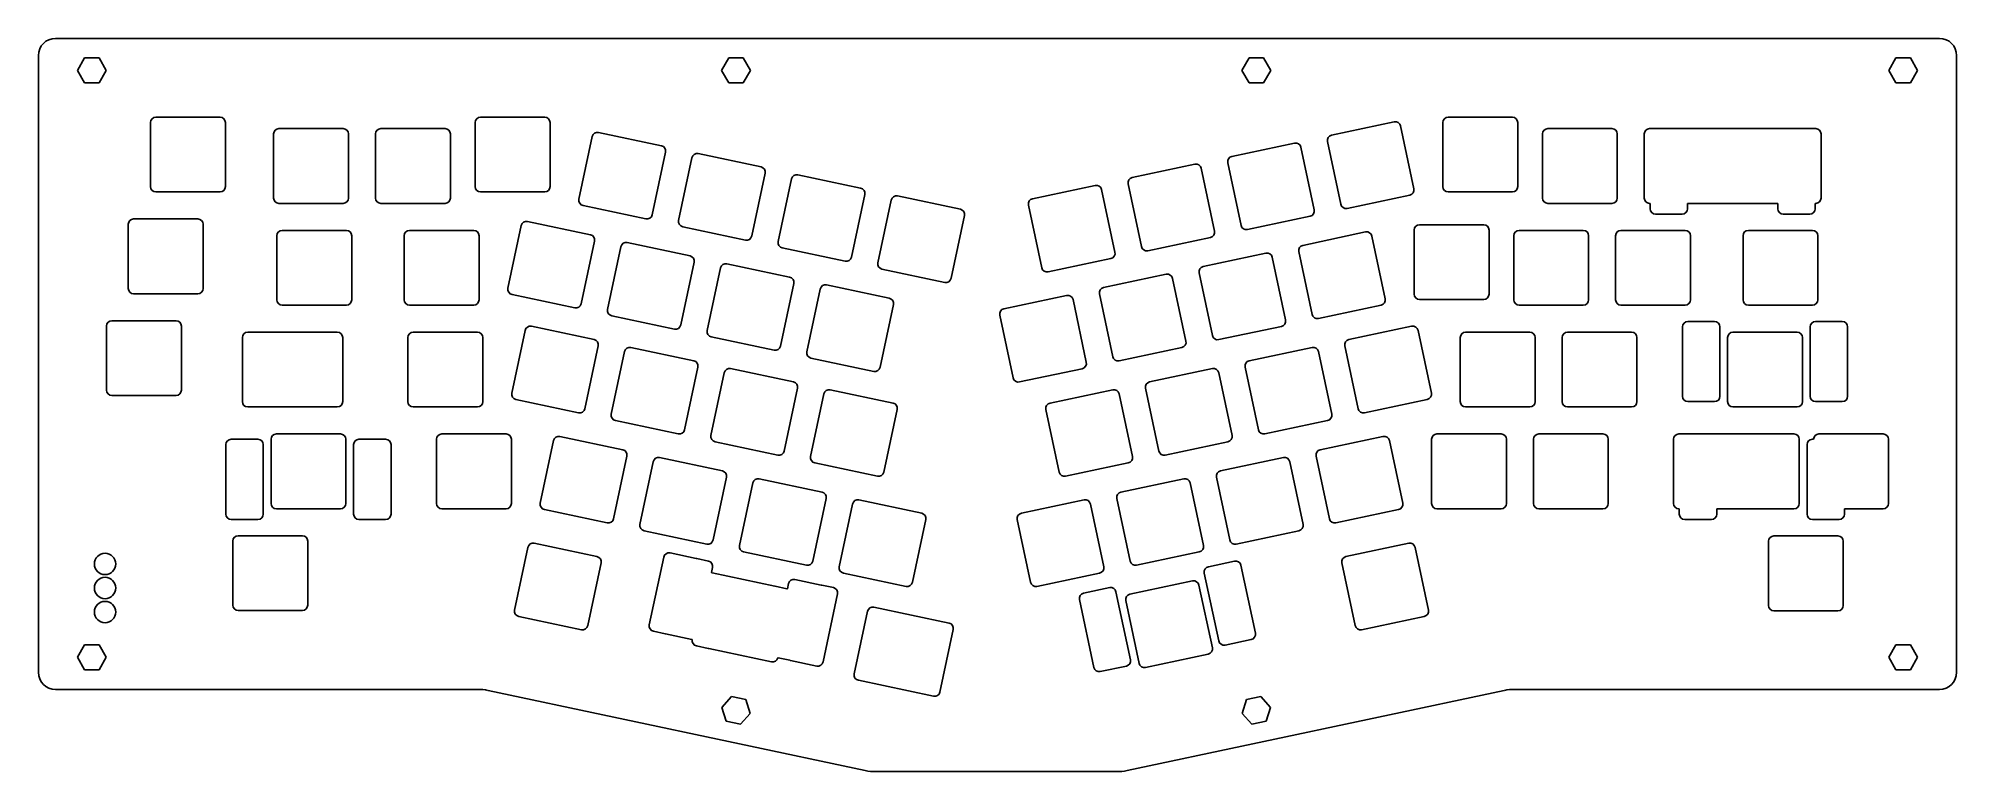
# Model space of a CAD drawing. Header units: millimetres. Extents: x -179 to 179, y -69 to 69.
import ezdxf

# ---------------------------------------------------------------- set-up
doc = ezdxf.new("R2010")
doc.units = ezdxf.units.MM
doc.layers.add('CUTOUTS', color=1, linetype='CONTINUOUS')
doc.layers.add('PERIMETER', color=5, linetype='CONTINUOUS')

msp = doc.modelspace()

# ---------------------------------------------------------------- linework, layer by layer
at = {"layer": 'CUTOUTS'}
for p, q in [((-172.08, 62.62), (-170.73, 64.97)), ((-170.73, 64.97), (-168.01, 64.97)), ((-168.01, 64.97), (-166.66, 62.62)), ((-51.61, 62.62), (-50.26, 64.97)), ((-50.26, 64.97), (-47.54, 64.97)), ((-47.54, 64.97), (-46.19, 62.62)), ((45.69, 62.62), (47.05, 64.97)), ((47.05, 64.97), (49.76, 64.97)), ((49.76, 64.97), (51.12, 62.62)), ((166.66, 62.62), (168.01, 64.97)), ((168.01, 64.97), (170.73, 64.97)), ((170.73, 64.97), (172.08, 62.62)), ((-170.73, 60.27), (-172.08, 62.62)), ((-166.66, 62.62), (-168.01, 60.27)), ((-50.26, 60.27), (-51.61, 62.62)), ((-46.19, 62.62), (-47.54, 60.27)), ((47.05, 60.27), (45.69, 62.62)), ((51.12, 62.62), (49.76, 60.27)), ((168.01, 60.27), (166.66, 62.62)), ((172.08, 62.62), (170.73, 60.27)), ((-168.01, 60.27), (-170.73, 60.27)), ((-47.54, 60.27), (-50.26, 60.27)), ((49.76, 60.27), (47.05, 60.27)), ((170.73, 60.27), (168.01, 60.27)), ((-157.39, 53.87), (-145.39, 53.87)), ((-96.68, 53.87), (-84.68, 53.87)), ((84.28, 53.87), (96.28, 53.87)), ((-158.39, 40.87), (-158.39, 52.87)), ((-144.39, 52.87), (-144.39, 40.87)), ((-135.37, 38.73), (-135.37, 50.73)), ((-134.37, 51.73), (-122.37, 51.73)), ((-121.37, 50.73), (-121.37, 38.73)), ((-116.32, 38.73), (-116.32, 50.73)), ((-115.32, 51.73), (-103.32, 51.73)), ((-102.32, 50.73), (-102.32, 38.73)), ((-97.68, 40.87), (-97.68, 52.87)), ((-83.68, 52.87), (-83.68, 40.87)), ((-78.27, 38.5), (-75.78, 50.24)), ((-74.59, 51.01), (-62.86, 48.51)), ((62.46, 50.49), (74.19, 52.99)), ((75.38, 52.22), (77.88, 40.48)), ((83.28, 40.87), (83.28, 52.87)), ((97.28, 52.87), (97.28, 40.87)), ((101.91, 38.73), (101.91, 50.73)), ((102.91, 51.73), (114.91, 51.73)), ((115.91, 50.73), (115.91, 38.73)), ((120.96, 38.73), (120.96, 50.73)), ((121.96, 51.73), (153.01, 51.73)), ((154.01, 50.73), (154.01, 38.73)), ((-62.08, 47.33), (-64.58, 35.59)), ((-55.96, 47.05), (-44.22, 44.55)), ((43.82, 46.53), (55.56, 49.03)), ((56.75, 48.26), (59.24, 36.52)), ((64.18, 37.57), (61.69, 49.31)), ((-59.64, 34.54), (-57.15, 46.28)), ((-43.45, 43.37), (-45.95, 31.63)), ((-37.33, 43.09), (-25.59, 40.59)), ((25.19, 42.57), (36.93, 45.07)), ((38.11, 44.3), (40.61, 32.56)), ((45.55, 33.61), (43.05, 45.35)), ((-145.39, 39.87), (-157.39, 39.87)), ((-84.68, 39.87), (-96.68, 39.87)), ((-41.01, 30.58), (-38.51, 42.32)), ((6.56, 38.61), (18.29, 41.11)), ((19.48, 40.34), (21.97, 28.6)), ((26.91, 29.65), (24.42, 41.39)), ((96.28, 39.87), (84.28, 39.87)), ((-122.37, 37.73), (-134.37, 37.73)), ((-103.32, 37.73), (-115.32, 37.73)), ((-65.77, 34.82), (-77.5, 37.32)), ((-24.82, 39.41), (-27.31, 27.67)), ((-22.37, 26.62), (-19.88, 38.36)), ((-18.69, 39.13), (-6.95, 36.63)), ((8.28, 25.69), (5.78, 37.43)), ((77.1, 39.3), (65.37, 36.8)), ((114.91, 37.73), (102.91, 37.73)), ((122.05, 37.73), (121.96, 37.73)), ((122.05, 36.73), (122.05, 37.73)), ((145.92, 37.73), (129.05, 37.73)), ((129.05, 37.73), (129.05, 36.73)), ((145.92, 36.73), (145.92, 37.73)), ((153.01, 37.73), (152.92, 37.73)), ((152.92, 37.73), (152.92, 36.73)), ((-162.55, 21.82), (-162.55, 33.82)), ((-161.55, 34.82), (-149.55, 34.82)), ((-148.55, 33.82), (-148.55, 21.82)), ((-133.77, 32.68), (-121.77, 32.68)), ((-109.96, 32.68), (-97.96, 32.68)), ((-91.55, 21.85), (-89.06, 33.59)), ((-87.87, 34.36), (-76.14, 31.86)), ((-47.13, 30.86), (-58.87, 33.35)), ((-6.18, 35.45), (-8.68, 23.71)), ((58.47, 35.33), (46.73, 32.84)), ((57.1, 29.88), (68.83, 32.38)), ((77.92, 20.74), (77.92, 32.74)), ((78.92, 33.74), (90.92, 33.74)), ((91.92, 32.74), (91.92, 20.74)), ((97.55, 32.68), (109.55, 32.68)), ((116.6, 32.68), (128.6, 32.68)), ((128.05, 35.73), (123.05, 35.73)), ((140.42, 32.68), (152.42, 32.68)), ((151.92, 35.73), (146.92, 35.73)), ((-134.77, 19.68), (-134.77, 31.68)), ((-120.77, 31.68), (-120.77, 19.68)), ((-110.96, 19.68), (-110.96, 31.68)), ((-96.96, 31.68), (-96.96, 19.68)), ((-75.36, 30.68), (-77.86, 18.94)), ((-72.92, 17.89), (-70.43, 29.63)), ((-69.24, 30.4), (-57.5, 27.9)), ((-28.5, 26.9), (-40.24, 29.39)), ((39.84, 31.37), (28.1, 28.88)), ((70.02, 31.61), (72.52, 19.87)), ((96.55, 19.68), (96.55, 31.68)), ((110.55, 31.68), (110.55, 19.68)), ((115.6, 19.68), (115.6, 31.68)), ((129.6, 31.68), (129.6, 19.68)), ((139.42, 19.68), (139.42, 31.68)), ((153.42, 31.68), (153.42, 19.68)), ((-56.73, 26.72), (-59.23, 14.98)), ((-54.29, 13.93), (-51.79, 25.67)), ((-50.61, 26.44), (-38.87, 23.94)), ((-9.86, 22.94), (-21.6, 25.43)), ((21.2, 27.41), (9.47, 24.92)), ((38.46, 25.92), (50.2, 28.42)), ((51.39, 27.65), (53.88, 15.91)), ((58.82, 16.96), (56.33, 28.7)), ((-38.1, 22.76), (-40.59, 11.02)), ((-35.65, 9.97), (-33.16, 21.71)), ((-31.97, 22.48), (-20.23, 19.98)), ((19.83, 21.96), (31.57, 24.46)), ((32.75, 23.69), (35.25, 11.95)), ((40.19, 13), (37.69, 24.74)), ((-149.55, 20.82), (-161.55, 20.82)), ((-121.77, 18.68), (-133.77, 18.68)), ((-97.96, 18.68), (-109.96, 18.68)), ((-79.05, 18.17), (-90.78, 20.67)), ((-19.46, 18.8), (-21.96, 7.06)), ((1.2, 18), (12.93, 20.5)), ((14.12, 19.73), (16.61, 7.99)), ((21.55, 9.04), (19.06, 20.78)), ((71.74, 18.69), (60.01, 16.19)), ((90.92, 19.74), (78.92, 19.74)), ((109.55, 18.68), (97.55, 18.68)), ((128.6, 18.68), (116.6, 18.68)), ((152.42, 18.68), (140.42, 18.68)), ((-166.62, 2.77), (-166.62, 14.77)), ((-165.62, 15.77), (-153.62, 15.77)), ((-152.62, 14.77), (-152.62, 2.77)), ((-87.17, 14.73), (-75.44, 12.23)), ((-60.41, 14.21), (-72.15, 16.7)), ((2.92, 5.08), (0.42, 16.82)), ((53.11, 14.72), (41.37, 12.23)), ((65.72, 12.23), (77.45, 14.73)), ((128.1, 1.63), (128.1, 14.63)), ((129.1, 15.63), (134.1, 15.63)), ((135.1, 14.63), (135.1, 1.63)), ((151.98, 1.63), (151.98, 14.63)), ((152.98, 15.63), (157.98, 15.63)), ((158.98, 14.63), (158.98, 1.63)), ((-141.22, 0.63), (-141.22, 12.63)), ((-140.22, 13.63), (-123.46, 13.63)), ((-122.46, 12.63), (-122.46, 0.63)), ((-110.26, 0.63), (-110.26, 12.63)), ((-109.26, 13.63), (-97.26, 13.63)), ((-96.26, 12.63), (-96.26, 0.63)), ((-90.85, 2.22), (-88.36, 13.96)), ((-74.66, 11.05), (-77.16, -0.69)), ((-68.54, 10.77), (-56.8, 8.27)), ((-41.78, 10.25), (-53.52, 12.74)), ((34.48, 10.76), (22.74, 8.27)), ((47.08, 8.27), (58.82, 10.77)), ((67.44, -0.69), (64.95, 11.05)), ((78.64, 13.96), (81.14, 2.22)), ((86.54, 0.63), (86.54, 12.63)), ((87.54, 13.63), (99.54, 13.63)), ((100.54, 12.63), (100.54, 0.63)), ((105.59, 0.63), (105.59, 12.63)), ((106.59, 13.63), (118.59, 13.63)), ((119.59, 12.63), (119.59, 0.63)), ((136.54, 0.63), (136.54, 12.63)), ((137.54, 13.63), (149.54, 13.63)), ((150.54, 12.63), (150.54, 0.63)), ((-72.22, -1.74), (-69.73, 10)), ((-23.14, 6.29), (-34.88, 8.78)), ((60.01, 10), (62.5, -1.74)), ((-56.03, 7.09), (-58.53, -4.65)), ((-53.59, -5.7), (-51.09, 6.04)), ((-49.91, 6.81), (-38.17, 4.31)), ((15.84, 6.8), (4.11, 4.31)), ((28.45, 4.31), (40.19, 6.81)), ((41.37, 6.04), (43.87, -5.7)), ((48.81, -4.65), (46.31, 7.09)), ((-153.62, 1.77), (-165.62, 1.77)), ((-78.35, -1.46), (-90.08, 1.04)), ((-37.4, 3.13), (-39.89, -8.61)), ((-34.95, -9.66), (-32.46, 2.08)), ((-31.27, 2.85), (-19.53, 0.35)), ((9.82, 0.35), (21.55, 2.85)), ((22.74, 2.08), (25.23, -9.66)), ((30.17, -8.61), (27.68, 3.13)), ((80.36, 1.04), (68.63, -1.46)), ((134.1, 0.63), (129.1, 0.63)), ((157.98, 0.63), (152.98, 0.63)), ((-123.46, -0.37), (-140.22, -0.37)), ((-97.26, -0.37), (-109.26, -0.37)), ((-59.71, -5.42), (-71.45, -2.93)), ((-18.76, -0.83), (-21.26, -12.57)), ((11.54, -12.57), (9.04, -0.83)), ((61.73, -2.93), (49.99, -5.42)), ((99.54, -0.37), (87.54, -0.37)), ((118.59, -0.37), (106.59, -0.37)), ((149.54, -0.37), (137.54, -0.37)), ((-143.3, -6.42), (-138.3, -6.42)), ((-135.86, -18.42), (-135.86, -6.42)), ((-134.86, -5.42), (-122.86, -5.42)), ((-121.86, -6.42), (-121.86, -18.42)), ((-119.42, -6.42), (-114.42, -6.42)), ((-104.91, -18.42), (-104.91, -6.42)), ((-103.91, -5.42), (-91.91, -5.42)), ((-90.91, -6.42), (-90.91, -18.42)), ((-85.5, -18.39), (-83.01, -6.65)), ((-81.82, -5.88), (-70.09, -8.38)), ((-41.08, -9.38), (-52.82, -6.89)), ((43.1, -6.89), (31.36, -9.38)), ((60.36, -8.38), (72.09, -5.88)), ((73.28, -6.65), (75.78, -18.39)), ((81.18, -18.42), (81.18, -6.42)), ((82.18, -5.42), (94.18, -5.42)), ((95.18, -6.42), (95.18, -18.42)), ((100.23, -18.42), (100.23, -6.42)), ((101.23, -5.42), (113.23, -5.42)), ((114.23, -6.42), (114.23, -18.42)), ((126.43, -18.42), (126.43, -6.42)), ((127.43, -5.42), (148.95, -5.42)), ((149.95, -6.42), (149.95, -18.42)), ((152.39, -6.42), (152.62, -6.42)), ((153.62, -5.42), (165.62, -5.42)), ((166.62, -6.42), (166.62, -18.42)), ((-144.3, -20.42), (-144.3, -7.42)), ((-137.3, -7.42), (-137.3, -20.42)), ((-120.42, -20.42), (-120.42, -7.42)), ((-113.42, -7.42), (-113.42, -20.42)), ((-69.31, -9.56), (-71.81, -21.3)), ((-66.87, -22.35), (-64.38, -10.61)), ((-63.19, -9.84), (-51.45, -12.34)), ((41.72, -12.34), (53.46, -9.84)), ((54.65, -10.61), (57.14, -22.35)), ((62.08, -21.3), (59.59, -9.56)), ((151.39, -20.42), (151.39, -7.42)), ((-50.68, -13.52), (-53.18, -25.26)), ((-44.56, -13.8), (-32.82, -16.3)), ((-22.44, -13.34), (-34.18, -10.85)), ((24.46, -10.85), (12.73, -13.34)), ((23.09, -16.3), (34.83, -13.8)), ((43.45, -25.26), (40.95, -13.52)), ((-48.24, -26.31), (-45.74, -14.57)), ((-32.05, -17.48), (-34.54, -29.22)), ((-25.92, -17.76), (-14.18, -20.26)), ((4.46, -20.26), (16.19, -17.76)), ((24.81, -29.22), (22.32, -17.48)), ((36.01, -14.57), (38.51, -26.31)), ((-138.3, -21.42), (-143.3, -21.42)), ((-122.86, -19.42), (-134.86, -19.42)), ((-114.42, -21.42), (-119.42, -21.42)), ((-91.91, -19.42), (-103.91, -19.42)), ((-73, -22.07), (-84.73, -19.57)), ((-29.6, -30.27), (-27.11, -18.53)), ((-13.41, -21.44), (-15.91, -33.18)), ((6.18, -33.18), (3.68, -21.44)), ((17.38, -18.53), (19.87, -30.27)), ((75, -19.57), (63.27, -22.07)), ((94.18, -19.42), (82.18, -19.42)), ((113.23, -19.42), (101.23, -19.42)), ((127.51, -19.42), (127.43, -19.42)), ((127.51, -20.42), (127.51, -19.42)), ((133.51, -21.42), (128.51, -21.42)), ((148.95, -19.42), (134.51, -19.42)), ((134.51, -19.42), (134.51, -20.42)), ((157.39, -21.42), (152.39, -21.42)), ((165.62, -19.42), (158.39, -19.42)), ((158.39, -19.42), (158.39, -20.42)), ((-142, -24.47), (-130, -24.47)), ((-54.36, -26.03), (-66.1, -23.54)), ((56.37, -23.54), (44.63, -26.03)), ((145.18, -24.51), (157.18, -24.51)), ((-143, -37.47), (-143, -25.47)), ((-129, -25.47), (-129, -37.47)), ((-90.31, -38.38), (-87.82, -26.64)), ((-86.63, -25.87), (-74.9, -28.37)), ((-65.12, -41.17), (-62.41, -28.46)), ((-61.23, -27.69), (-56.34, -28.73)), ((-35.73, -29.99), (-47.47, -27.5)), ((37.74, -27.5), (26, -29.99)), ((65.17, -28.37), (76.9, -25.87)), ((78.09, -26.64), (80.59, -38.38)), ((144.18, -37.51), (144.18, -25.51)), ((158.18, -25.51), (158.18, -37.51)), ((-74.12, -29.55), (-76.62, -41.29)), ((-56.22, -28.76), (-54.05, -29.22)), ((-53.28, -30.41), (-53.49, -31.38)), ((-53.39, -31.4), (-41.66, -33.89)), ((-17.09, -33.95), (-28.83, -31.46)), ((19.1, -31.46), (7.37, -33.95)), ((41.37, -44.16), (38.67, -31.45)), ((39.44, -30.26), (44.33, -29.22)), ((45.52, -29.99), (48.22, -42.71)), ((66.89, -41.29), (64.4, -29.55)), ((-41.56, -33.92), (-39.37, -34.39)), ((-39.27, -34.41), (-39.06, -33.42)), ((-37.87, -32.65), (-32.98, -33.69)), ((-32.87, -33.72), (-30.7, -34.18)), ((-29.93, -35.37), (-32.63, -48.09)), ((16.09, -35.22), (20.98, -34.18)), ((22.16, -34.95), (24.87, -47.67)), ((24.76, -35.43), (36.49, -32.93)), ((37.68, -33.7), (40.18, -45.44)), ((-130, -38.47), (-142, -38.47)), ((-26.79, -50.34), (-24.3, -38.61)), ((-23.11, -37.84), (-9.05, -40.83)), ((18.02, -49.13), (15.32, -36.41)), ((26.48, -48.35), (23.99, -36.61)), ((157.18, -38.51), (145.18, -38.51)), ((-77.81, -42.06), (-89.54, -39.56)), ((-62.17, -42.82), (-64.35, -42.36)), ((-57.17, -43.89), (-62.06, -42.85)), ((-8.27, -42.01), (-10.77, -53.75)), ((79.81, -39.56), (68.08, -42.06)), ((-172.08, -47.22), (-170.73, -44.87)), ((-170.73, -44.87), (-168.01, -44.87)), ((-168.01, -44.87), (-166.66, -47.22)), ((-54.11, -45.56), (-56.31, -45.09)), ((-42.28, -48.08), (-54.01, -45.58)), ((39.4, -46.62), (27.67, -49.12)), ((47.45, -43.89), (42.56, -44.93)), ((166.66, -47.22), (168.01, -44.87)), ((168.01, -44.87), (170.73, -44.87)), ((170.73, -44.87), (172.08, -47.22)), ((-170.73, -49.57), (-172.08, -47.22)), ((-168.01, -49.57), (-170.73, -49.57)), ((-166.66, -47.22), (-168.01, -49.57)), ((-41.09, -47.3), (-41.09, -47.31)), ((-38.82, -47.78), (-40.99, -47.32)), ((-33.81, -48.86), (-38.71, -47.82)), ((24.1, -48.86), (19.21, -49.9)), ((168.01, -49.57), (166.66, -47.22)), ((170.73, -49.57), (168.01, -49.57)), ((172.08, -47.22), (170.73, -49.57)), ((-11.96, -54.52), (-26.02, -51.53)), ((-51.56, -56.59), (-49.74, -54.57)), ((-50.72, -59.17), (-51.56, -56.59)), ((-49.74, -54.57), (-47.09, -55.13)), ((-47.09, -55.13), (-46.25, -57.71)), ((45.75, -57.71), (46.59, -55.13)), ((46.59, -55.13), (49.24, -54.57)), ((49.24, -54.57), (51.06, -56.59)), ((51.06, -56.59), (50.22, -59.17)), ((-48.06, -59.73), (-50.72, -59.17)), ((-46.25, -57.71), (-48.06, -59.73)), ((47.56, -59.73), (45.75, -57.71)), ((50.22, -59.17), (47.56, -59.73))]:
    msp.add_line(p, q, dxfattribs=at)
for centre in [(-166.9, -29.75), (-166.9, -34.25), (-166.9, -38.75)]:
    msp.add_circle(centre, 2, dxfattribs=at)
for centre, start, end in [((-123.46, 12.63), 0, 90), ((-123.46, 0.63), -90, 0)]:
    msp.add_arc(centre, 1, start, end, dxfattribs=at)
for points in [[(-158.39, 52.87), (-158.39, 53.43), (-157.94, 53.87), (-157.39, 53.87)], [(-145.39, 53.87), (-144.84, 53.87), (-144.39, 53.43), (-144.39, 52.87)], [(-97.68, 52.87), (-97.68, 53.43), (-97.23, 53.87), (-96.68, 53.87)], [(-84.68, 53.87), (-84.13, 53.87), (-83.68, 53.43), (-83.68, 52.87)], [(83.28, 52.87), (83.28, 53.43), (83.73, 53.87), (84.28, 53.87)], [(96.28, 53.87), (96.83, 53.87), (97.28, 53.43), (97.28, 52.87)], [(-135.37, 50.73), (-135.37, 51.29), (-134.92, 51.73), (-134.37, 51.73)], [(-122.37, 51.73), (-121.82, 51.73), (-121.37, 51.29), (-121.37, 50.73)], [(-116.32, 50.73), (-116.32, 51.29), (-115.87, 51.73), (-115.32, 51.73)], [(-103.32, 51.73), (-102.77, 51.73), (-102.32, 51.29), (-102.32, 50.73)], [(-75.78, 50.24), (-75.66, 50.78), (-75.13, 51.12), (-74.59, 51.01)], [(61.69, 49.31), (61.57, 49.85), (61.92, 50.38), (62.46, 50.49)], [(74.19, 52.99), (74.73, 53.1), (75.27, 52.76), (75.38, 52.22)], [(101.91, 50.73), (101.91, 51.29), (102.36, 51.73), (102.91, 51.73)], [(114.91, 51.73), (115.46, 51.73), (115.91, 51.29), (115.91, 50.73)], [(120.96, 50.73), (120.96, 51.29), (121.41, 51.73), (121.96, 51.73)], [(153.01, 51.73), (153.56, 51.73), (154.01, 51.29), (154.01, 50.73)], [(-62.86, 48.51), (-62.31, 48.4), (-61.97, 47.87), (-62.08, 47.33)], [(-57.15, 46.28), (-57.03, 46.82), (-56.5, 47.16), (-55.96, 47.05)], [(55.56, 49.03), (56.1, 49.14), (56.63, 48.8), (56.75, 48.26)], [(-44.22, 44.55), (-43.68, 44.44), (-43.34, 43.91), (-43.45, 43.37)], [(-38.51, 42.32), (-38.4, 42.86), (-37.87, 43.2), (-37.33, 43.09)], [(36.93, 45.07), (37.47, 45.18), (38, 44.84), (38.11, 44.3)], [(43.05, 45.35), (42.94, 45.89), (43.28, 46.42), (43.82, 46.53)], [(-157.39, 39.87), (-157.94, 39.87), (-158.39, 40.32), (-158.39, 40.87)], [(-144.39, 40.87), (-144.39, 40.32), (-144.84, 39.87), (-145.39, 39.87)], [(-96.68, 39.87), (-97.23, 39.87), (-97.68, 40.32), (-97.68, 40.87)], [(-83.68, 40.87), (-83.68, 40.32), (-84.13, 39.87), (-84.68, 39.87)], [(-25.59, 40.59), (-25.05, 40.48), (-24.7, 39.95), (-24.82, 39.41)], [(18.29, 41.11), (18.83, 41.22), (19.36, 40.88), (19.48, 40.34)], [(24.42, 41.39), (24.3, 41.93), (24.65, 42.46), (25.19, 42.57)], [(77.88, 40.48), (77.99, 39.94), (77.65, 39.41), (77.1, 39.3)], [(84.28, 39.87), (83.73, 39.87), (83.28, 40.32), (83.28, 40.87)], [(97.28, 40.87), (97.28, 40.32), (96.83, 39.87), (96.28, 39.87)], [(-134.37, 37.73), (-134.92, 37.73), (-135.37, 38.18), (-135.37, 38.73)], [(-121.37, 38.73), (-121.37, 38.18), (-121.82, 37.73), (-122.37, 37.73)], [(-115.32, 37.73), (-115.87, 37.73), (-116.32, 38.18), (-116.32, 38.73)], [(-102.32, 38.73), (-102.32, 38.18), (-102.77, 37.73), (-103.32, 37.73)], [(-77.5, 37.32), (-78.04, 37.43), (-78.39, 37.96), (-78.27, 38.5)], [(-19.88, 38.36), (-19.76, 38.9), (-19.23, 39.24), (-18.69, 39.13)], [(-6.95, 36.63), (-6.41, 36.52), (-6.07, 35.99), (-6.18, 35.45)], [(5.78, 37.43), (5.67, 37.97), (6.02, 38.5), (6.56, 38.61)], [(59.24, 36.52), (59.36, 35.98), (59.01, 35.45), (58.47, 35.33)], [(65.37, 36.8), (64.83, 36.69), (64.3, 37.03), (64.18, 37.57)], [(102.91, 37.73), (102.36, 37.73), (101.91, 38.18), (101.91, 38.73)], [(115.91, 38.73), (115.91, 38.18), (115.46, 37.73), (114.91, 37.73)], [(121.96, 37.73), (121.41, 37.73), (120.96, 38.18), (120.96, 38.73)], [(123.05, 35.73), (122.5, 35.73), (122.05, 36.18), (122.05, 36.73)], [(129.05, 36.73), (129.05, 36.18), (128.6, 35.73), (128.05, 35.73)], [(146.92, 35.73), (146.37, 35.73), (145.92, 36.18), (145.92, 36.73)], [(152.92, 36.73), (152.92, 36.18), (152.48, 35.73), (151.92, 35.73)], [(154.01, 38.73), (154.01, 38.18), (153.56, 37.73), (153.01, 37.73)], [(-162.55, 33.82), (-162.55, 34.38), (-162.1, 34.82), (-161.55, 34.82)], [(-149.55, 34.82), (-149, 34.82), (-148.55, 34.38), (-148.55, 33.82)], [(-134.77, 31.68), (-134.77, 32.24), (-134.32, 32.68), (-133.77, 32.68)], [(-121.77, 32.68), (-121.22, 32.68), (-120.77, 32.24), (-120.77, 31.68)], [(-110.96, 31.68), (-110.96, 32.24), (-110.51, 32.68), (-109.96, 32.68)], [(-97.96, 32.68), (-97.41, 32.68), (-96.96, 32.24), (-96.96, 31.68)], [(-89.06, 33.59), (-88.94, 34.13), (-88.41, 34.47), (-87.87, 34.36)], [(-64.58, 35.59), (-64.69, 35.05), (-65.23, 34.71), (-65.77, 34.82)], [(-58.87, 33.35), (-59.41, 33.47), (-59.75, 34), (-59.64, 34.54)], [(40.61, 32.56), (40.72, 32.02), (40.38, 31.49), (39.84, 31.37)], [(46.73, 32.84), (46.19, 32.72), (45.66, 33.07), (45.55, 33.61)], [(68.83, 32.38), (69.37, 32.49), (69.91, 32.15), (70.02, 31.61)], [(77.92, 32.74), (77.92, 33.3), (78.37, 33.74), (78.92, 33.74)], [(90.92, 33.74), (91.47, 33.74), (91.92, 33.3), (91.92, 32.74)], [(96.55, 31.68), (96.55, 32.24), (97, 32.68), (97.55, 32.68)], [(109.55, 32.68), (110.1, 32.68), (110.55, 32.24), (110.55, 31.68)], [(115.6, 31.68), (115.6, 32.24), (116.05, 32.68), (116.6, 32.68)], [(128.6, 32.68), (129.15, 32.68), (129.6, 32.24), (129.6, 31.68)], [(139.42, 31.68), (139.42, 32.24), (139.87, 32.68), (140.42, 32.68)], [(152.42, 32.68), (152.97, 32.68), (153.42, 32.24), (153.42, 31.68)], [(-76.14, 31.86), (-75.59, 31.75), (-75.25, 31.22), (-75.36, 30.68)], [(-70.43, 29.63), (-70.31, 30.17), (-69.78, 30.51), (-69.24, 30.4)], [(-45.95, 31.63), (-46.06, 31.09), (-46.59, 30.74), (-47.13, 30.86)], [(-40.24, 29.39), (-40.78, 29.51), (-41.12, 30.04), (-41.01, 30.58)], [(28.1, 28.88), (27.56, 28.76), (27.03, 29.11), (26.91, 29.65)], [(56.33, 28.7), (56.21, 29.24), (56.56, 29.77), (57.1, 29.88)], [(-57.5, 27.9), (-56.96, 27.79), (-56.62, 27.26), (-56.73, 26.72)], [(-51.79, 25.67), (-51.68, 26.21), (-51.15, 26.55), (-50.61, 26.44)], [(-27.31, 27.67), (-27.43, 27.13), (-27.96, 26.78), (-28.5, 26.9)], [(-21.6, 25.43), (-22.14, 25.55), (-22.49, 26.08), (-22.37, 26.62)], [(9.47, 24.92), (8.93, 24.8), (8.39, 25.15), (8.28, 25.69)], [(21.97, 28.6), (22.09, 28.06), (21.74, 27.53), (21.2, 27.41)], [(37.69, 24.74), (37.58, 25.28), (37.92, 25.81), (38.46, 25.92)], [(50.2, 28.42), (50.74, 28.53), (51.27, 28.19), (51.39, 27.65)], [(-161.55, 20.82), (-162.1, 20.82), (-162.55, 21.27), (-162.55, 21.82)], [(-148.55, 21.82), (-148.55, 21.27), (-149, 20.82), (-149.55, 20.82)], [(-90.78, 20.67), (-91.32, 20.78), (-91.67, 21.31), (-91.55, 21.85)], [(-38.87, 23.94), (-38.33, 23.83), (-37.98, 23.3), (-38.1, 22.76)], [(-33.16, 21.71), (-33.04, 22.25), (-32.51, 22.59), (-31.97, 22.48)], [(-8.68, 23.71), (-8.79, 23.17), (-9.32, 22.82), (-9.86, 22.94)], [(19.06, 20.78), (18.94, 21.32), (19.29, 21.85), (19.83, 21.96)], [(31.57, 24.46), (32.11, 24.57), (32.64, 24.23), (32.75, 23.69)], [(-133.77, 18.68), (-134.32, 18.68), (-134.77, 19.13), (-134.77, 19.68)], [(-120.77, 19.68), (-120.77, 19.13), (-121.22, 18.68), (-121.77, 18.68)], [(-109.96, 18.68), (-110.51, 18.68), (-110.96, 19.13), (-110.96, 19.68)], [(-96.96, 19.68), (-96.96, 19.13), (-97.41, 18.68), (-97.96, 18.68)], [(-77.86, 18.94), (-77.97, 18.4), (-78.51, 18.06), (-79.05, 18.17)], [(-20.23, 19.98), (-19.69, 19.87), (-19.35, 19.34), (-19.46, 18.8)], [(0.42, 16.82), (0.31, 17.36), (0.66, 17.89), (1.2, 18)], [(12.93, 20.5), (13.47, 20.61), (14, 20.27), (14.12, 19.73)], [(72.52, 19.87), (72.63, 19.33), (72.29, 18.8), (71.74, 18.69)], [(78.92, 19.74), (78.37, 19.74), (77.92, 20.19), (77.92, 20.74)], [(91.92, 20.74), (91.92, 20.19), (91.47, 19.74), (90.92, 19.74)], [(97.55, 18.68), (97, 18.68), (96.55, 19.13), (96.55, 19.68)], [(110.55, 19.68), (110.55, 19.13), (110.1, 18.68), (109.55, 18.68)], [(116.6, 18.68), (116.05, 18.68), (115.6, 19.13), (115.6, 19.68)], [(129.6, 19.68), (129.6, 19.13), (129.15, 18.68), (128.6, 18.68)], [(140.42, 18.68), (139.87, 18.68), (139.42, 19.13), (139.42, 19.68)], [(153.42, 19.68), (153.42, 19.13), (152.97, 18.68), (152.42, 18.68)], [(-166.62, 14.77), (-166.62, 15.33), (-166.17, 15.77), (-165.62, 15.77)], [(-153.62, 15.77), (-153.07, 15.77), (-152.62, 15.33), (-152.62, 14.77)], [(-88.36, 13.96), (-88.24, 14.5), (-87.71, 14.84), (-87.17, 14.73)], [(-72.15, 16.7), (-72.69, 16.82), (-73.03, 17.35), (-72.92, 17.89)], [(-59.23, 14.98), (-59.34, 14.44), (-59.87, 14.09), (-60.41, 14.21)], [(53.88, 15.91), (54, 15.37), (53.65, 14.84), (53.11, 14.72)], [(60.01, 16.19), (59.47, 16.08), (58.94, 16.42), (58.82, 16.96)], [(77.45, 14.73), (77.99, 14.84), (78.53, 14.5), (78.64, 13.96)], [(128.1, 14.63), (128.1, 15.19), (128.55, 15.63), (129.1, 15.63)], [(134.1, 15.63), (134.65, 15.63), (135.1, 15.19), (135.1, 14.63)], [(151.98, 14.63), (151.98, 15.19), (152.43, 15.63), (152.98, 15.63)], [(157.98, 15.63), (158.53, 15.63), (158.98, 15.19), (158.98, 14.63)], [(-141.22, 12.63), (-141.22, 13.19), (-140.77, 13.63), (-140.22, 13.63)], [(-110.26, 12.63), (-110.26, 13.19), (-109.81, 13.63), (-109.26, 13.63)], [(-97.26, 13.63), (-96.71, 13.63), (-96.26, 13.19), (-96.26, 12.63)], [(-75.44, 12.23), (-74.89, 12.12), (-74.55, 11.59), (-74.66, 11.05)], [(-69.73, 10), (-69.61, 10.54), (-69.08, 10.88), (-68.54, 10.77)], [(-53.52, 12.74), (-54.06, 12.86), (-54.4, 13.39), (-54.29, 13.93)], [(-40.59, 11.02), (-40.71, 10.48), (-41.24, 10.13), (-41.78, 10.25)], [(35.25, 11.95), (35.36, 11.41), (35.02, 10.88), (34.48, 10.76)], [(41.37, 12.23), (40.83, 12.11), (40.3, 12.46), (40.19, 13)], [(58.82, 10.77), (59.36, 10.88), (59.89, 10.54), (60.01, 10)], [(64.95, 11.05), (64.83, 11.59), (65.18, 12.12), (65.72, 12.23)], [(86.54, 12.63), (86.54, 13.19), (86.99, 13.63), (87.54, 13.63)], [(99.54, 13.63), (100.09, 13.63), (100.54, 13.19), (100.54, 12.63)], [(105.59, 12.63), (105.59, 13.19), (106.04, 13.63), (106.59, 13.63)], [(118.59, 13.63), (119.14, 13.63), (119.59, 13.19), (119.59, 12.63)], [(136.54, 12.63), (136.54, 13.19), (136.99, 13.63), (137.54, 13.63)], [(149.54, 13.63), (150.09, 13.63), (150.54, 13.19), (150.54, 12.63)], [(-56.8, 8.27), (-56.26, 8.16), (-55.92, 7.63), (-56.03, 7.09)], [(-34.88, 8.78), (-35.42, 8.9), (-35.77, 9.43), (-35.65, 9.97)], [(16.61, 7.99), (16.73, 7.45), (16.38, 6.92), (15.84, 6.8)], [(22.74, 8.27), (22.2, 8.15), (21.67, 8.5), (21.55, 9.04)], [(46.31, 7.09), (46.2, 7.63), (46.54, 8.16), (47.08, 8.27)], [(-51.09, 6.04), (-50.98, 6.58), (-50.45, 6.92), (-49.91, 6.81)], [(-38.17, 4.31), (-37.63, 4.2), (-37.28, 3.67), (-37.4, 3.13)], [(-21.96, 7.06), (-22.07, 6.52), (-22.6, 6.17), (-23.14, 6.29)], [(4.11, 4.31), (3.57, 4.19), (3.03, 4.54), (2.92, 5.08)], [(27.68, 3.13), (27.56, 3.67), (27.91, 4.2), (28.45, 4.31)], [(40.19, 6.81), (40.73, 6.92), (41.26, 6.58), (41.37, 6.04)], [(-165.62, 1.77), (-166.17, 1.77), (-166.62, 2.22), (-166.62, 2.77)], [(-152.62, 2.77), (-152.62, 2.22), (-153.07, 1.77), (-153.62, 1.77)], [(-140.22, -0.37), (-140.77, -0.37), (-141.22, 0.08), (-141.22, 0.63)], [(-109.26, -0.37), (-109.81, -0.37), (-110.26, 0.08), (-110.26, 0.63)], [(-96.26, 0.63), (-96.26, 0.08), (-96.71, -0.37), (-97.26, -0.37)], [(-90.08, 1.04), (-90.62, 1.15), (-90.97, 1.68), (-90.85, 2.22)], [(-32.46, 2.08), (-32.34, 2.62), (-31.81, 2.96), (-31.27, 2.85)], [(-19.53, 0.35), (-18.99, 0.24), (-18.65, -0.29), (-18.76, -0.83)], [(9.04, -0.83), (8.93, -0.29), (9.28, 0.24), (9.82, 0.35)], [(21.55, 2.85), (22.09, 2.96), (22.62, 2.62), (22.74, 2.08)], [(81.14, 2.22), (81.25, 1.68), (80.91, 1.15), (80.36, 1.04)], [(87.54, -0.37), (86.99, -0.37), (86.54, 0.08), (86.54, 0.63)], [(100.54, 0.63), (100.54, 0.08), (100.09, -0.37), (99.54, -0.37)], [(106.59, -0.37), (106.04, -0.37), (105.59, 0.08), (105.59, 0.63)], [(119.59, 0.63), (119.59, 0.08), (119.14, -0.37), (118.59, -0.37)], [(129.1, 0.63), (128.55, 0.63), (128.1, 1.08), (128.1, 1.63)], [(135.1, 1.63), (135.1, 1.08), (134.65, 0.63), (134.1, 0.63)], [(137.54, -0.37), (136.99, -0.37), (136.54, 0.08), (136.54, 0.63)], [(150.54, 0.63), (150.54, 0.08), (150.09, -0.37), (149.54, -0.37)], [(152.98, 0.63), (152.43, 0.63), (151.98, 1.08), (151.98, 1.63)], [(158.98, 1.63), (158.98, 1.08), (158.53, 0.63), (157.98, 0.63)], [(-77.16, -0.69), (-77.27, -1.23), (-77.81, -1.57), (-78.35, -1.46)], [(-71.45, -2.93), (-71.99, -2.81), (-72.33, -2.28), (-72.22, -1.74)], [(62.5, -1.74), (62.62, -2.28), (62.27, -2.81), (61.73, -2.93)], [(68.63, -1.46), (68.09, -1.57), (67.56, -1.23), (67.44, -0.69)], [(-144.3, -7.42), (-144.3, -6.86), (-143.85, -6.42), (-143.3, -6.42)], [(-138.3, -6.42), (-137.75, -6.42), (-137.3, -6.86), (-137.3, -7.42)], [(-135.86, -6.42), (-135.86, -5.86), (-135.41, -5.42), (-134.86, -5.42)], [(-122.86, -5.42), (-122.31, -5.42), (-121.86, -5.86), (-121.86, -6.42)], [(-120.42, -7.42), (-120.42, -6.86), (-119.97, -6.42), (-119.42, -6.42)], [(-114.42, -6.42), (-113.87, -6.42), (-113.42, -6.86), (-113.42, -7.42)], [(-104.91, -6.42), (-104.91, -5.86), (-104.46, -5.42), (-103.91, -5.42)], [(-91.91, -5.42), (-91.36, -5.42), (-90.91, -5.86), (-90.91, -6.42)], [(-83.01, -6.65), (-82.89, -6.11), (-82.36, -5.77), (-81.82, -5.88)], [(-58.53, -4.65), (-58.64, -5.19), (-59.17, -5.54), (-59.71, -5.42)], [(-52.82, -6.89), (-53.36, -6.77), (-53.7, -6.24), (-53.59, -5.7)], [(43.87, -5.7), (43.98, -6.24), (43.64, -6.77), (43.1, -6.89)], [(49.99, -5.42), (49.45, -5.54), (48.92, -5.19), (48.81, -4.65)], [(72.09, -5.88), (72.63, -5.77), (73.17, -6.11), (73.28, -6.65)], [(81.18, -6.42), (81.18, -5.86), (81.63, -5.42), (82.18, -5.42)], [(94.18, -5.42), (94.73, -5.42), (95.18, -5.86), (95.18, -6.42)], [(100.23, -6.42), (100.23, -5.86), (100.68, -5.42), (101.23, -5.42)], [(113.23, -5.42), (113.78, -5.42), (114.23, -5.86), (114.23, -6.42)], [(126.43, -6.42), (126.43, -5.86), (126.87, -5.42), (127.43, -5.42)], [(148.95, -5.42), (149.5, -5.42), (149.95, -5.86), (149.95, -6.42)], [(151.39, -7.42), (151.39, -6.86), (151.84, -6.42), (152.39, -6.42)], [(152.62, -6.42), (152.62, -5.86), (153.07, -5.42), (153.62, -5.42)], [(165.62, -5.42), (166.17, -5.42), (166.62, -5.86), (166.62, -6.42)], [(-70.09, -8.38), (-69.54, -8.49), (-69.2, -9.02), (-69.31, -9.56)], [(-64.38, -10.61), (-64.26, -10.07), (-63.73, -9.73), (-63.19, -9.84)], [(-39.89, -8.61), (-40.01, -9.15), (-40.54, -9.5), (-41.08, -9.38)], [(-34.18, -10.85), (-34.72, -10.73), (-35.07, -10.2), (-34.95, -9.66)], [(25.23, -9.66), (25.35, -10.2), (25, -10.73), (24.46, -10.85)], [(31.36, -9.38), (30.82, -9.5), (30.29, -9.15), (30.17, -8.61)], [(53.46, -9.84), (54, -9.73), (54.53, -10.07), (54.65, -10.61)], [(59.59, -9.56), (59.47, -9.02), (59.82, -8.49), (60.36, -8.38)], [(-51.45, -12.34), (-50.91, -12.45), (-50.57, -12.98), (-50.68, -13.52)], [(-45.74, -14.57), (-45.63, -14.03), (-45.1, -13.69), (-44.56, -13.8)], [(-21.26, -12.57), (-21.37, -13.11), (-21.9, -13.46), (-22.44, -13.34)], [(12.73, -13.34), (12.19, -13.46), (11.65, -13.11), (11.54, -12.57)], [(34.83, -13.8), (35.37, -13.69), (35.9, -14.03), (36.01, -14.57)], [(40.95, -13.52), (40.84, -12.98), (41.18, -12.45), (41.72, -12.34)], [(-32.82, -16.3), (-32.28, -16.41), (-31.93, -16.94), (-32.05, -17.48)], [(-27.11, -18.53), (-26.99, -17.99), (-26.46, -17.65), (-25.92, -17.76)], [(16.19, -17.76), (16.73, -17.65), (17.26, -17.99), (17.38, -18.53)], [(22.32, -17.48), (22.2, -16.94), (22.55, -16.41), (23.09, -16.3)], [(-143.3, -21.42), (-143.85, -21.42), (-144.3, -20.97), (-144.3, -20.42)], [(-137.3, -20.42), (-137.3, -20.97), (-137.75, -21.42), (-138.3, -21.42)], [(-134.86, -19.42), (-135.41, -19.42), (-135.86, -18.97), (-135.86, -18.42)], [(-121.86, -18.42), (-121.86, -18.97), (-122.31, -19.42), (-122.86, -19.42)], [(-119.42, -21.42), (-119.97, -21.42), (-120.42, -20.97), (-120.42, -20.42)], [(-113.42, -20.42), (-113.42, -20.97), (-113.87, -21.42), (-114.42, -21.42)], [(-103.91, -19.42), (-104.46, -19.42), (-104.91, -18.97), (-104.91, -18.42)], [(-90.91, -18.42), (-90.91, -18.97), (-91.36, -19.42), (-91.91, -19.42)], [(-84.73, -19.57), (-85.27, -19.46), (-85.62, -18.93), (-85.5, -18.39)], [(-71.81, -21.3), (-71.92, -21.84), (-72.46, -22.18), (-73, -22.07)], [(-14.18, -20.26), (-13.64, -20.37), (-13.3, -20.9), (-13.41, -21.44)], [(3.68, -21.44), (3.57, -20.9), (3.92, -20.37), (4.46, -20.26)], [(63.27, -22.07), (62.73, -22.18), (62.2, -21.84), (62.08, -21.3)], [(75.78, -18.39), (75.89, -18.93), (75.55, -19.46), (75, -19.57)], [(82.18, -19.42), (81.63, -19.42), (81.18, -18.97), (81.18, -18.42)], [(95.18, -18.42), (95.18, -18.97), (94.73, -19.42), (94.18, -19.42)], [(101.23, -19.42), (100.68, -19.42), (100.23, -18.97), (100.23, -18.42)], [(114.23, -18.42), (114.23, -18.97), (113.78, -19.42), (113.23, -19.42)], [(127.43, -19.42), (126.87, -19.42), (126.43, -18.97), (126.43, -18.42)], [(128.51, -21.42), (127.96, -21.42), (127.51, -20.97), (127.51, -20.42)], [(134.51, -20.42), (134.51, -20.97), (134.06, -21.42), (133.51, -21.42)], [(149.95, -18.42), (149.95, -18.97), (149.5, -19.42), (148.95, -19.42)], [(152.39, -21.42), (151.84, -21.42), (151.39, -20.97), (151.39, -20.42)], [(158.39, -20.42), (158.39, -20.97), (157.94, -21.42), (157.39, -21.42)], [(166.62, -18.42), (166.62, -18.97), (166.17, -19.42), (165.62, -19.42)], [(-143, -25.47), (-143, -24.91), (-142.55, -24.47), (-142, -24.47)], [(-130, -24.47), (-129.45, -24.47), (-129, -24.91), (-129, -25.47)], [(-66.1, -23.54), (-66.64, -23.42), (-66.98, -22.89), (-66.87, -22.35)], [(57.14, -22.35), (57.26, -22.89), (56.91, -23.42), (56.37, -23.54)], [(144.18, -25.51), (144.18, -24.96), (144.62, -24.51), (145.18, -24.51)], [(157.18, -24.51), (157.73, -24.51), (158.18, -24.96), (158.18, -25.51)], [(-87.82, -26.64), (-87.7, -26.1), (-87.17, -25.76), (-86.63, -25.87)], [(-74.9, -28.37), (-74.35, -28.48), (-74.01, -29.01), (-74.12, -29.55)], [(-62.41, -28.46), (-62.3, -27.92), (-61.77, -27.57), (-61.23, -27.69)], [(-53.18, -25.26), (-53.29, -25.8), (-53.82, -26.15), (-54.36, -26.03)], [(-47.47, -27.5), (-48.01, -27.38), (-48.35, -26.85), (-48.24, -26.31)], [(38.51, -26.31), (38.62, -26.85), (38.28, -27.38), (37.74, -27.5)], [(44.63, -26.03), (44.09, -26.15), (43.56, -25.8), (43.45, -25.26)], [(64.4, -29.55), (64.28, -29.01), (64.63, -28.48), (65.17, -28.37)], [(76.9, -25.87), (77.44, -25.76), (77.98, -26.1), (78.09, -26.64)], [(-56.34, -28.73), (-56.3, -28.73), (-56.26, -28.75), (-56.22, -28.76)], [(-54.05, -29.22), (-53.51, -29.33), (-53.16, -29.87), (-53.28, -30.41)], [(-53.49, -31.38), (-53.46, -31.39), (-53.43, -31.39), (-53.39, -31.4)], [(-34.54, -29.22), (-34.66, -29.76), (-35.19, -30.11), (-35.73, -29.99)], [(-28.83, -31.46), (-29.37, -31.34), (-29.72, -30.81), (-29.6, -30.27)], [(19.87, -30.27), (19.99, -30.81), (19.64, -31.34), (19.1, -31.46)], [(26, -29.99), (25.46, -30.11), (24.93, -29.76), (24.81, -29.22)], [(38.67, -31.45), (38.56, -30.91), (38.9, -30.37), (39.44, -30.26)], [(44.33, -29.22), (44.87, -29.11), (45.4, -29.45), (45.52, -29.99)], [(-41.66, -33.89), (-41.63, -33.9), (-41.59, -33.91), (-41.56, -33.92)], [(-39.37, -34.39), (-39.33, -34.39), (-39.3, -34.4), (-39.27, -34.41)], [(-39.06, -33.42), (-38.94, -32.88), (-38.41, -32.54), (-37.87, -32.65)], [(-32.98, -33.69), (-32.94, -33.7), (-32.9, -33.71), (-32.87, -33.72)], [(-30.7, -34.18), (-30.16, -34.3), (-29.81, -34.83), (-29.93, -35.37)], [(-15.91, -33.18), (-16.02, -33.72), (-16.55, -34.07), (-17.09, -33.95)], [(7.37, -33.95), (6.83, -34.07), (6.29, -33.72), (6.18, -33.18)], [(15.32, -36.41), (15.2, -35.87), (15.55, -35.34), (16.09, -35.22)], [(20.98, -34.18), (21.52, -34.07), (22.05, -34.41), (22.16, -34.95)], [(23.99, -36.61), (23.87, -36.07), (24.22, -35.54), (24.76, -35.43)], [(36.49, -32.93), (37.03, -32.82), (37.57, -33.16), (37.68, -33.7)], [(-142, -38.47), (-142.55, -38.47), (-143, -38.02), (-143, -37.47)], [(-129, -37.47), (-129, -38.02), (-129.45, -38.47), (-130, -38.47)], [(-89.54, -39.56), (-90.08, -39.45), (-90.43, -38.92), (-90.31, -38.38)], [(-24.3, -38.61), (-24.18, -38.07), (-23.65, -37.72), (-23.11, -37.84)], [(80.59, -38.38), (80.7, -38.92), (80.36, -39.45), (79.81, -39.56)], [(145.18, -38.51), (144.62, -38.51), (144.18, -38.07), (144.18, -37.51)], [(158.18, -37.51), (158.18, -38.07), (157.73, -38.51), (157.18, -38.51)], [(-76.62, -41.29), (-76.73, -41.83), (-77.27, -42.17), (-77.81, -42.06)], [(-64.35, -42.36), (-64.89, -42.24), (-65.23, -41.71), (-65.12, -41.17)], [(-62.06, -42.85), (-62.1, -42.84), (-62.14, -42.83), (-62.17, -42.82)], [(-9.05, -40.83), (-8.5, -40.94), (-8.16, -41.47), (-8.27, -42.01)], [(48.22, -42.71), (48.34, -43.25), (47.99, -43.78), (47.45, -43.89)], [(68.08, -42.06), (67.54, -42.17), (67.01, -41.83), (66.89, -41.29)], [(-56.31, -45.09), (-56.85, -44.98), (-57.19, -44.45), (-57.08, -43.91)], [(-57.08, -43.91), (-57.11, -43.9), (-57.14, -43.9), (-57.17, -43.89)], [(-54.01, -45.58), (-54.04, -45.58), (-54.08, -45.57), (-54.11, -45.56)], [(40.18, -45.44), (40.29, -45.98), (39.95, -46.51), (39.4, -46.62)], [(42.56, -44.93), (42.02, -45.05), (41.49, -44.7), (41.37, -44.16)], [(-41.09, -47.31), (-41.2, -47.85), (-41.74, -48.19), (-42.28, -48.08)], [(-40.99, -47.32), (-41.02, -47.32), (-41.06, -47.31), (-41.09, -47.3)], [(-38.71, -47.82), (-38.74, -47.81), (-38.78, -47.8), (-38.82, -47.78)], [(-32.63, -48.09), (-32.74, -48.63), (-33.27, -48.97), (-33.81, -48.86)], [(19.21, -49.9), (18.67, -50.01), (18.13, -49.67), (18.02, -49.13)], [(24.87, -47.67), (24.98, -48.21), (24.64, -48.74), (24.1, -48.86)], [(27.67, -49.12), (27.13, -49.23), (26.6, -48.89), (26.48, -48.35)], [(-26.02, -51.53), (-26.56, -51.42), (-26.91, -50.88), (-26.79, -50.34)], [(-10.77, -53.75), (-10.88, -54.29), (-11.42, -54.63), (-11.96, -54.52)]]:
    msp.add_open_spline(points, degree=3, dxfattribs=at)
at = {"layer": 'PERIMETER'}
for p, q in [((176.17, 68.62), (-176.17, 68.62)), ((-179.37, 65.42), (-179.37, -50.02)), ((179.37, -50.02), (179.37, 65.42)), ((-176.17, -53.22), (-97.28, -53.22)), ((-95.28, -53.43), (-24.76, -68.41)), ((24.26, -68.41), (94.78, -53.43)), ((96.78, -53.22), (176.17, -53.22)), ((-22.76, -68.62), (22.26, -68.62))]:
    msp.add_line(p, q, dxfattribs=at)
for centre, radius, start, end in [((-176.17, 65.42), 3.2, 90, 180), ((176.17, 65.42), 3.2, 0, 90), ((-176.17, -50.02), 3.2, 180, 270), ((176.17, -50.02), 3.2, -90, 0), ((-97.28, -62.82), 9.6, 78, 90), ((96.78, -62.82), 9.6, 90, 102), ((-22.76, -59.02), 9.6, 258, 270), ((22.26, -59.02), 9.6, 270, 282)]:
    msp.add_arc(centre, radius, start, end, dxfattribs=at)

doc.saveas('drawing.dxf')
